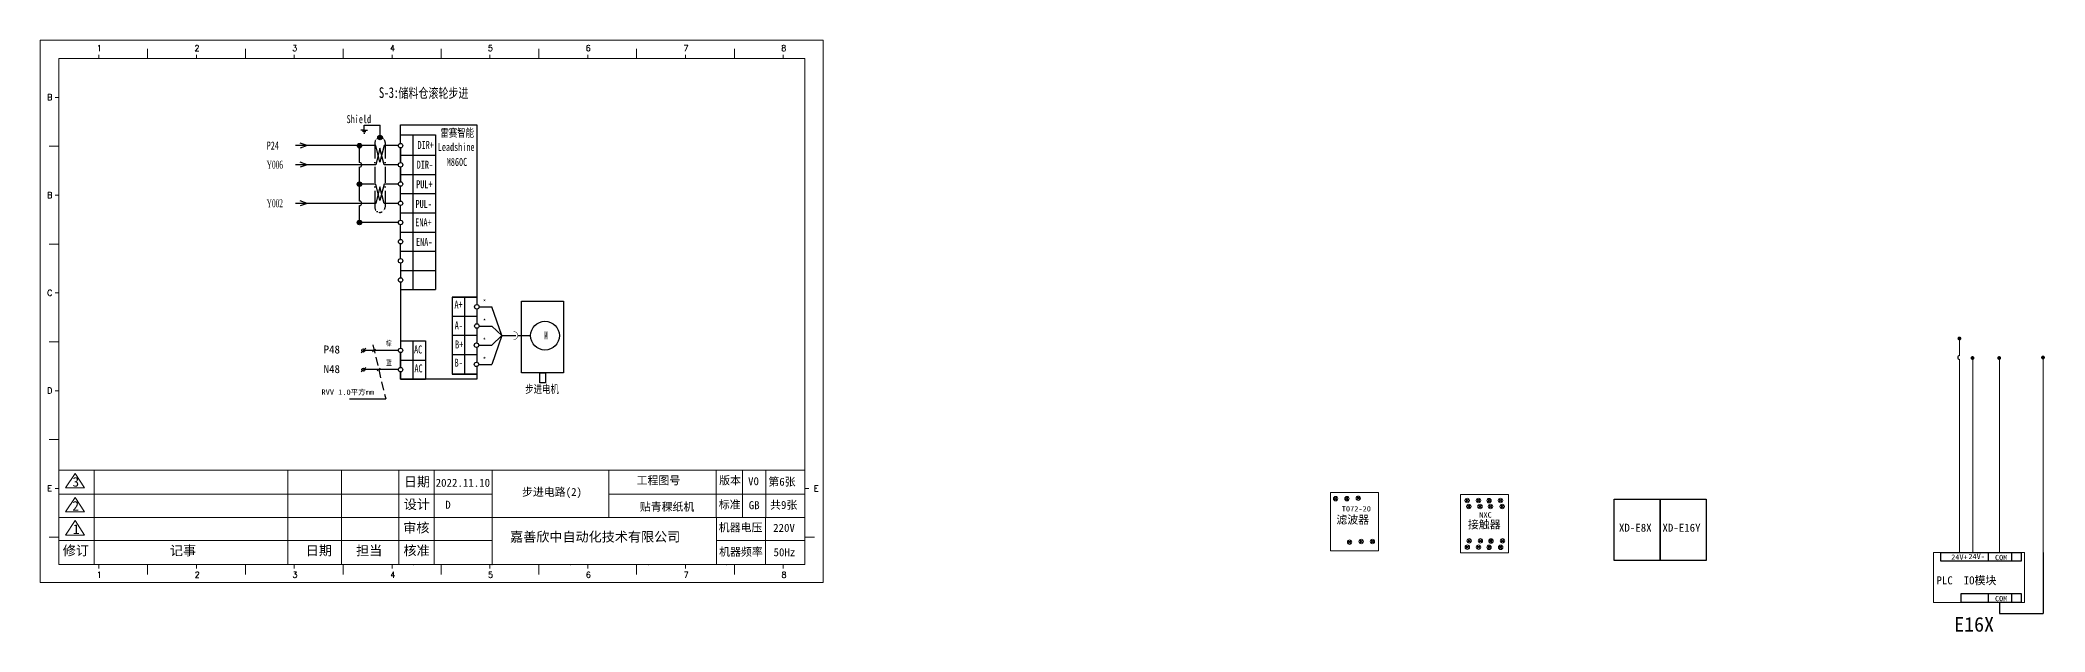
# Model space of a CAD drawing. Header units: millimetres. Extents: x 40430 to 48442, y -3636 to 4180.
# Drawn here: x 42748 to 44252, y -377 to 67 of the extents above; entities that cross this region are included whole.
import ezdxf
from ezdxf.enums import TextEntityAlignment as Align

# ---------------------------------------------------------------- set-up
doc = ezdxf.new("R2010")
doc.units = ezdxf.units.MM
for name, pattern in [('ACAD_ISO10W100', [18, 12, -3, 0, -3]), ('DASHDOTX2', [50.8, 25.4, -12.7, 0, -12.7]), ('HIDDEN', [9.525, 6.35, -3.175])]:
    doc.linetypes.add(name, pattern=pattern)
for name, color, linetype in [('ABDE_DENG', 4, 'Continuous'), ('ABDE_LIN', 1, 'Continuous'), ('WORD', 102, 'Continuous'), ('地线', 7, 'Continuous'), ('文本', 6, 'Continuous')]:
    doc.layers.add(name, color=color, linetype=linetype)
doc.styles.add('3.0Rockwell', font='ROCK.TTF', dxfattribs={"width": 0.75, "height": 3})
doc.styles.add('5.0宋体', font='', dxfattribs={"width": 0.75, "height": 5})
doc.styles.add('5.0罗马', font='times.ttf', dxfattribs={"width": 0.5, "height": 5})
doc.styles.add('SIMPLEX', font='SIMPLEX')
doc.styles.get("Standard").update_dxf_attribs({"font": ''})
doc.styles.add('SYS', font='romans.shx', dxfattribs={"width": 0.7})
doc.styles.get('5.0宋体').set_extended_font_data('SimSun')
doc.styles.get('Standard').set_extended_font_data('SimSun')

# ---------------------------------------------------------------- blocks, each defined once
blk = doc.blocks.new('S_110')
at = {"color": 3, "linetype": 'Continuous', "const_width": 0.3}
blk.add_lwpolyline([(-2.5, -2.5, -1), (2.5, -2.5, -1)], format="xyb", dxfattribs=at)
at = {"color": 3, "linetype": 'Continuous'}
blk.add_lwpolyline([(0, 0), (0, 2.7)], dxfattribs=at)
for points, const_width in [([(0, -3.6), (0, -1.1)], 0.9), ([(0, -5.2), (0, -2.5)], 0.3)]:
    blk.add_lwpolyline(points, dxfattribs=dict(at, const_width=const_width))
at = {"style": 'SYS', "width": 0.7, "flags": 1}
for tag in ['XYVALUE', 'VALUE']:
    blk.add_attdef(tag, text='', height=0.02, dxfattribs=at).set_placement((0.1, 5.7), align=Align.MIDDLE)
blk = doc.blocks.new('插头和插座')
at = {"layer": 'ABDE_DENG', "linetype": 'Continuous', "rotation": 90}
blk.add_blockref('S_110', (-5.233, 0), dxfattribs=at)

msp = doc.modelspace()

# ---------------------------------------------------------------- hatches: boundary and pattern name
h = msp.add_hatch(color=256)
edge = h.paths.add_edge_path()
edge.add_arc((42987.6, -11.8), 1.68, 0, 360)
h = msp.add_hatch(color=256)
edge = h.paths.add_edge_path()
edge.add_arc((43003, -5.7), 1.68, 0, 360)
h = msp.add_hatch(color=256)
edge = h.paths.add_edge_path()
edge.add_arc((42987.6, -40.7), 1.68, 0, 360)
h = msp.add_hatch(color=256)
edge = h.paths.add_edge_path()
edge.add_arc((42987.6, -69.4), 1.68, 0, 360)
at = {"lineweight": 9}
h = msp.add_hatch(color=0, dxfattribs=at)
edge = h.paths.add_edge_path()
edge.add_arc((44187.4, -156.4), 1.45, 0, 360)
h = msp.add_hatch(color=0, dxfattribs=at)
edge = h.paths.add_edge_path()
edge.add_arc((44197.2, -171.1), 1.45, 0, 360)
h = msp.add_hatch(color=0, dxfattribs=at)
edge = h.paths.add_edge_path()
edge.add_arc((44217.2, -171.1), 1.45, 0, 360)
h = msp.add_hatch(color=0, dxfattribs=at)
edge = h.paths.add_edge_path()
edge.add_arc((44250.1, -170.7), 1.45, 0, 360)

# ---------------------------------------------------------------- linework, layer by layer
at = {"color": 0, "lineweight": 9}
for p, q in [((42828.7, 53.5), (42828.7, 60.8)), ((42902.1, 53.5), (42902.1, 60.8)), ((42975.4, 53.5), (42975.4, 60.8)), ((43048.8, 53.5), (43048.8, 60.8)), ((43122.1, 53.5), (43122.1, 60.8)), ((43195.4, 53.5), (43195.4, 60.8)), ((43268.8, 53.5), (43268.8, 60.8)), ((43321.6, 53.5), (42762.2, 53.5)), ((42762.2, 53.5), (42762.2, -326.1)), ((42792.1, 53.5), (42792.1, 56.4)), ((42865.4, 53.5), (42865.4, 56.4)), ((42938.7, 53.5), (42938.7, 56.4)), ((43012.1, 53.5), (43012.1, 56.4)), ((43085.4, 53.5), (43085.4, 56.4)), ((43158.8, 53.5), (43158.8, 56.4)), ((43232.1, 53.5), (43232.1, 56.4)), ((43305.4, 53.5), (43305.4, 56.4)), ((43321.6, -326.1), (43321.6, 53.5)), ((42762.2, 24.4), (42759.3, 24.4)), ((42762.2, -12.3), (42754.9, -12.3)), ((42762.2, -48.9), (42759.3, -48.9)), ((42762.2, -85.6), (42754.9, -85.6)), ((42762.2, -122.3), (42759.3, -122.3)), ((42762.2, -158.9), (42754.9, -158.9)), ((44187.6, -169.2), (44187.6, -156.5)), ((44187.6, -256.5), (44187.6, -172.1)), ((44197.4, -256.5), (44197.4, -170.7)), ((44217.4, -256.5), (44217.4, -170.7)), ((44250.3, -281.2), (44250.3, -170.7)), ((42762.2, -195.6), (42759.3, -195.6)), ((42762.2, -232.3), (42754.9, -232.3)), ((43321.6, -237.3), (43321.6, -255.3)), ((42788.5, -255.3), (42788.5, -326.1)), ((42933.9, -255.3), (42933.9, -326.1)), ((42974, -255.3), (42974, -326.1)), ((43017, -255.3), (43321.6, -255.3)), ((43017, -255.3), (43017, -326.1)), ((43043.7, -255.3), (43043.7, -326.1)), ((43087, -255.3), (43087, -326.1)), ((43174.7, -255.2), (43174.7, -290.8)), ((43255.1, -255.2), (43255.3, -326.1)), ((43274.8, -255.4), (43274.7, -290.7)), ((43292.3, -255.2), (43292, -326.1)), ((42762.2, -268.9), (42759.3, -268.9)), ((42774.3, -257.7), (42767.2, -268.5)), ((42781.4, -268.5), (42767.2, -268.5)), ((42774.3, -257.7), (42781.4, -268.5)), ((43321.6, -268.9), (43324.5, -268.9)), ((44187.6, -316.9), (44187.6, -256.5)), ((44197.4, -316.9), (44197.4, -256.5)), ((44217.4, -280.4), (44217.4, -256.5)), ((43043.3, -273.3), (42762.2, -273.3)), ((42774.3, -275.7), (42767.2, -286.5)), ((42774.3, -275.7), (42781.4, -286.5)), ((43017, -273.3), (43087, -273.3)), ((43255.1, -273.3), (43174.7, -273.3)), ((43255.1, -273.3), (43321.6, -273.3)), ((44217.4, -280.4), (44217.4, -316.9)), ((44250.3, -281.2), (44250.3, -316.9)), ((43043.3, -290.7), (42762.2, -290.7)), ((42781.4, -286.5), (42767.2, -286.5)), ((42774.3, -293.1), (42767.2, -303.9)), ((42774.3, -293.1), (42781.4, -303.9)), ((43017, -290.7), (43087, -290.7)), ((43087, -290.7), (43321.6, -290.7)), ((42762.2, -305.6), (42754.9, -305.6)), ((43017, -308.1), (42762.2, -308.1)), ((42781.4, -303.9), (42767.2, -303.9)), ((43017, -308.1), (43087, -308.1)), ((43255.4, -308.1), (43321.6, -308.1)), ((43321.6, -305.6), (43328.9, -305.6)), ((42762.2, -326.1), (43321.6, -326.1)), ((42792.1, -326.1), (42792.1, -329.1)), ((42828.7, -326.1), (42828.7, -333.5)), ((42865.4, -326.1), (42865.4, -329.1)), ((42902.1, -326.1), (42902.1, -333.5)), ((42938.7, -326.1), (42938.7, -329.1)), ((42975.4, -326.1), (42975.4, -333.5)), ((43012.1, -326.1), (43012.1, -329.1)), ((43048.8, -326.1), (43048.8, -333.5)), ((43085.4, -326.1), (43085.4, -329.1)), ((43122.1, -326.1), (43122.1, -333.5)), ((43158.8, -326.1), (43158.8, -329.1)), ((43195.4, -326.1), (43195.4, -333.5)), ((43232.1, -326.1), (43232.1, -329.1)), ((43268.8, -326.1), (43268.8, -333.5)), ((43305.4, -326.1), (43305.4, -329.1))]:
    msp.add_line(p, q, dxfattribs=at)
at = {"linetype": 'DASHDOTX2', "ltscale": 0.2}
msp.add_line((42991.1, -0.1), (42991.1, 3.5), dxfattribs=at)
for p, q in [((42991.1, 3.5), (43003, 3.5)), ((43003, -5.7), (43003, 3.5)), ((42999.9, -11.8), (42939.6, -11.8)), ((42948.3, -11.8), (42943, -10)), ((42948.3, -11.8), (42943, -13.7)), ((42987.6, -24.5), (42987.6, -11.8)), ((43016.8, -11.8), (43006, -11.8)), ((43018.4, -13.4), (43018.4, -24.5)), ((42978.6, -26.2), (42939.6, -26.2)), ((42948.3, -26.2), (42943, -24.3)), ((42948.3, -26.2), (42943, -28)), ((42999.8, -26.2), (42978.6, -26.2)), ((42987.6, -53.4), (42987.6, -27.8)), ((43016.8, -26.2), (43006, -26.2)), ((43018.4, -27.8), (43018.4, -38.9)), ((42999.9, -40.7), (42987.6, -40.7)), ((43016.8, -40.7), (43006, -40.7)), ((42978.6, -55.1), (42939.6, -55.1)), ((42948.3, -55.1), (42943, -53.2)), ((42948.3, -55.1), (42943, -56.9)), ((42999.8, -55.1), (42978.6, -55.1)), ((42987.6, -69.4), (42987.6, -56.8)), ((43016.8, -55.1), (43006, -55.1)), ((43075.6, -120), (43075.6, -131)), ((43075.6, -134.4), (43075.6, -145.4)), ((43077.2, -132.7), (43086.8, -132.7)), ((43094.4, -154.3), (43086.8, -132.7)), ((43077.2, -147.1), (43086.8, -147.1)), ((43086.8, -147.1), (43094.4, -154.3)), ((43077.2, -161.5), (43086.8, -161.5)), ((43094.4, -154.3), (43086.8, -161.5)), ((43094.4, -154.3), (43086.8, -175.9)), ((43094.4, -154.3), (43104.3, -154.3)), ((43109.6, -154.3), (43115.9, -154.3)), ((43077.2, -175.9), (43086.8, -175.9))]:
    msp.add_line(p, q)
at = {"linetype": 'ACAD_ISO10W100'}
for p, q in [((42999.2, -9.5), (42999.1, -58)), ((43006.8, -9.5), (43006.8, -58))]:
    msp.add_line(p, q, dxfattribs=at)
at = {"color": 7, "ltscale": 0.1}
for p, q in [((43018.4, -3.7), (43027.7, -3.7)), ((43027.7, -3.7), (43044.6, -3.7)), ((43044.6, -3.7), (43044.6, -119.8)), ((43018.4, -19), (43044.6, -19)), ((43018.4, -33.4), (43044.6, -33.4)), ((43018.4, -47.8), (43044.6, -47.8)), ((43018.4, -62.2), (43044.6, -62.2)), ((43018.4, -76.6), (43044.6, -76.6)), ((43018.4, -91), (43044.6, -91)), ((43018.4, -99.8), (43018.4, -110.9)), ((43018.4, -105.4), (43044.6, -105.4)), ((43018.4, -114.2), (43018.4, -163.7)), ((43018.4, -119.8), (43044.6, -119.8)), ((43075.6, -125.5), (43057, -125.5)), ((43057, -125.5), (43057, -139.9)), ((43057, -125.5), (43066.3, -125.5)), ((43066.3, -125.5), (43066.3, -139.9)), ((43066.3, -125.5), (43075.6, -125.5)), ((43075.6, -139.9), (43057, -139.9)), ((43057, -139.9), (43057, -154.3)), ((43066.3, -139.9), (43066.3, -154.3)), ((42988.8, -167.1), (42992.3, -163.7)), ((43018.4, -158.2), (43037, -158.2)), ((43027.7, -158.2), (43027.7, -187)), ((43037, -158.2), (43037, -187)), ((43075.6, -154.3), (43057, -154.3)), ((43057, -154.3), (43057, -168.7)), ((43066.3, -154.3), (43066.3, -168.7)), ((42988.8, -181.5), (42992.3, -178.1)), ((43016.8, -165.4), (42991.7, -165.4)), ((43016.8, -179.8), (42991.7, -179.8)), ((43018.4, -167.1), (43018.4, -178.2)), ((43018.4, -172.6), (43037, -172.6)), ((43075.6, -168.7), (43057, -168.7)), ((43057, -168.7), (43057, -183.1)), ((43066.3, -168.7), (43066.3, -183.1)), ((43018.4, -181.5), (43018.4, -187)), ((43018.4, -187), (43037, -187)), ((43075.6, -183.1), (43057, -183.1)), ((43057, -183.1), (43066.3, -183.1)), ((43066.3, -183.1), (43075.6, -183.1))]:
    msp.add_line(p, q, dxfattribs=at)
at = {"lineweight": 25, "ltscale": 0.1}
msp.add_line((43016.8, -69.4), (42987.6, -69.4), dxfattribs=at)
at = {"color": 3}
for p, q in [((42999.6, -164.4), (42997.4, -166.4)), ((43003, -178.8), (43000.8, -180.8)), ((42980, -201.8), (43007.3, -201.8))]:
    msp.add_line(p, q, dxfattribs=at)
at = {"color": 3, "linetype": 'HIDDEN'}
msp.add_line((42997.5, -161.2), (43007.3, -201.8), dxfattribs=at)
at = {"linetype": 'ByBlock', "lineweight": 9}
for p, q in [((43718.3, -275.5), (43719.4, -276.6)), ((43719.4, -276.6), (43718.3, -277.6)), ((43718.6, -275.3), (43719.6, -276.3)), ((43719.6, -276.8), (43718.6, -277.9)), ((43720.7, -275.3), (43719.6, -276.3)), ((43719.6, -276.8), (43720.7, -277.9)), ((43720.9, -275.5), (43719.9, -276.6)), ((43719.9, -276.6), (43720.9, -277.6)), ((43726.8, -275.5), (43727.8, -276.6)), ((43727.8, -276.6), (43726.8, -277.6)), ((43727, -275.3), (43728.1, -276.3)), ((43728.1, -276.8), (43727, -277.9)), ((43729.1, -275.3), (43728.1, -276.3)), ((43728.1, -276.8), (43729.1, -277.9)), ((43729.4, -275.5), (43728.3, -276.6)), ((43728.3, -276.6), (43729.4, -277.6)), ((43735.3, -275.3), (43736.4, -276.3)), ((43736.4, -276.3), (43735.3, -277.4)), ((43735.6, -275), (43736.6, -276.1)), ((43736.6, -276.6), (43735.6, -277.6)), ((43737.7, -275), (43736.6, -276.1)), ((43736.6, -276.6), (43737.7, -277.6)), ((43737.9, -275.3), (43736.9, -276.3)), ((43736.9, -276.3), (43737.9, -277.4)), ((43817, -277), (43818.1, -278)), ((43818.1, -278), (43817, -279.1)), ((43817.3, -276.7), (43818.3, -277.8)), ((43818.3, -278.3), (43817.3, -279.3)), ((43818.2, -281.4), (43819.2, -282.5)), ((43819.2, -282.5), (43818.2, -283.5)), ((43819.4, -276.7), (43818.3, -277.8)), ((43818.3, -278.3), (43819.4, -279.3)), ((43818.4, -281.2), (43819.5, -282.2)), ((43819.5, -282.7), (43818.4, -283.8)), ((43819.6, -277), (43818.6, -278)), ((43818.6, -278), (43819.6, -279.1)), ((43820.5, -281.2), (43819.5, -282.2)), ((43819.5, -282.7), (43820.5, -283.8)), ((43820.8, -281.4), (43819.7, -282.5)), ((43819.7, -282.5), (43820.8, -283.5)), ((43825.5, -277), (43826.5, -278)), ((43826.5, -278), (43825.5, -279.1)), ((43825.7, -276.7), (43826.8, -277.8)), ((43826.8, -278.3), (43825.7, -279.3)), ((43826.6, -281.4), (43827.7, -282.5)), ((43827.7, -282.5), (43826.6, -283.5)), ((43827.8, -276.7), (43826.8, -277.8)), ((43826.8, -278.3), (43827.8, -279.3)), ((43826.8, -281.2), (43827.9, -282.2)), ((43827.9, -282.7), (43826.8, -283.8)), ((43828.1, -277), (43827, -278)), ((43827, -278), (43828.1, -279.1)), ((43829, -281.2), (43827.9, -282.2)), ((43827.9, -282.7), (43829, -283.8)), ((43829.2, -281.4), (43828.1, -282.5)), ((43828.1, -282.5), (43829.2, -283.5)), ((43833.4, -277), (43834.4, -278.1)), ((43834.4, -278.1), (43833.4, -279.1)), ((43833.6, -276.8), (43834.7, -277.8)), ((43834.7, -278.3), (43833.6, -279.4)), ((43834.5, -281.4), (43835.6, -282.5)), ((43835.6, -282.5), (43834.5, -283.6)), ((43835.7, -276.8), (43834.7, -277.8)), ((43834.7, -278.3), (43835.7, -279.4)), ((43834.7, -281.2), (43835.8, -282.3)), ((43835.8, -282.7), (43834.7, -283.8)), ((43836, -277), (43834.9, -278.1)), ((43834.9, -278.1), (43836, -279.1)), ((43836.9, -281.2), (43835.8, -282.3)), ((43835.8, -282.7), (43836.9, -283.8)), ((43837.1, -281.4), (43836, -282.5)), ((43836, -282.5), (43837.1, -283.6)), ((43842, -277), (43843.1, -278)), ((43843.1, -278), (43842, -279.1)), ((43842.3, -276.7), (43843.3, -277.8)), ((43843.3, -278.3), (43842.3, -279.3)), ((43843.2, -281.4), (43844.2, -282.5)), ((43844.2, -282.5), (43843.2, -283.5)), ((43844.4, -276.7), (43843.3, -277.8)), ((43843.3, -278.3), (43844.4, -279.3)), ((43843.4, -281.2), (43844.5, -282.2)), ((43844.5, -282.7), (43843.4, -283.8)), ((43844.6, -277), (43843.6, -278)), ((43843.6, -278), (43844.6, -279.1)), ((43845.5, -281.2), (43844.5, -282.2)), ((43844.5, -282.7), (43845.5, -283.8)), ((43845.8, -281.4), (43844.7, -282.5)), ((43844.7, -282.5), (43845.8, -283.5)), ((43728.8, -308.1), (43729.8, -309.2)), ((43729.8, -309.2), (43728.8, -310.3)), ((43729, -307.9), (43730.1, -309)), ((43730.1, -309.4), (43729, -310.5)), ((43731.1, -307.9), (43730.1, -309)), ((43730.1, -309.4), (43731.1, -310.5)), ((43731.4, -308.1), (43730.3, -309.2)), ((43730.3, -309.2), (43731.4, -310.3)), ((43737.5, -307.8), (43738.6, -308.8)), ((43738.6, -308.8), (43737.5, -309.9)), ((43737.8, -307.5), (43738.8, -308.6)), ((43738.8, -309.1), (43737.8, -310.1)), ((43739.9, -307.5), (43738.8, -308.6)), ((43738.8, -309.1), (43739.9, -310.1)), ((43740.1, -307.8), (43739.1, -308.8)), ((43739.1, -308.8), (43740.1, -309.9)), ((43746, -307.8), (43747, -308.8)), ((43747, -308.8), (43746, -309.9)), ((43746.2, -307.5), (43747.2, -308.6)), ((43747.2, -309.1), (43746.2, -310.1)), ((43748.3, -307.5), (43747.2, -308.6)), ((43747.2, -309.1), (43748.3, -310.1)), ((43748.5, -307.8), (43747.5, -308.8)), ((43747.5, -308.8), (43748.5, -309.9)), ((43817.1, -312), (43818.1, -313)), ((43818.1, -313), (43817.1, -314.1)), ((43817.3, -311.7), (43818.4, -312.8)), ((43818.4, -313.3), (43817.3, -314.3)), ((43819.4, -311.7), (43818.4, -312.8)), ((43818.4, -313.3), (43819.4, -314.3)), ((43818.5, -307.3), (43819.5, -308.3)), ((43819.5, -308.3), (43818.5, -309.4)), ((43819.7, -312), (43818.6, -313)), ((43818.6, -313), (43819.7, -314.1)), ((43818.7, -307), (43819.8, -308.1)), ((43819.8, -308.6), (43818.7, -309.6)), ((43820.8, -307), (43819.8, -308.1)), ((43819.8, -308.6), (43820.8, -309.6)), ((43821.1, -307.3), (43820, -308.3)), ((43820, -308.3), (43821.1, -309.4)), ((43825.5, -312), (43826.6, -313)), ((43826.6, -313), (43825.5, -314.1)), ((43825.7, -311.7), (43826.8, -312.8)), ((43826.8, -313.3), (43825.7, -314.3)), ((43827.9, -311.7), (43826.8, -312.8)), ((43826.8, -313.3), (43827.9, -314.3)), ((43826.9, -307.3), (43828, -308.3)), ((43828, -308.3), (43826.9, -309.4)), ((43828.1, -312), (43827, -313)), ((43827, -313), (43828.1, -314.1)), ((43827.1, -307), (43828.2, -308.1)), ((43828.2, -308.6), (43827.1, -309.6)), ((43829.3, -307), (43828.2, -308.1)), ((43828.2, -308.6), (43829.3, -309.6)), ((43829.5, -307.3), (43828.4, -308.3)), ((43828.4, -308.3), (43829.5, -309.4)), ((43833.4, -312), (43834.5, -313.1)), ((43834.5, -313.1), (43833.4, -314.1)), ((43833.6, -311.8), (43834.7, -312.8)), ((43834.7, -313.3), (43833.6, -314.4)), ((43835.8, -311.8), (43834.7, -312.8)), ((43834.7, -313.3), (43835.8, -314.4)), ((43834.8, -307.3), (43835.8, -308.4)), ((43835.8, -308.4), (43834.8, -309.4)), ((43836, -312), (43834.9, -313.1)), ((43834.9, -313.1), (43836, -314.1)), ((43835, -307.1), (43836.1, -308.1)), ((43836.1, -308.6), (43835, -309.7)), ((43837.1, -307.1), (43836.1, -308.1)), ((43836.1, -308.6), (43837.1, -309.7)), ((43837.4, -307.3), (43836.3, -308.4)), ((43836.3, -308.4), (43837.4, -309.4)), ((43842.1, -312), (43843.1, -313.1)), ((43843.1, -313.1), (43842.1, -314.1)), ((43842.3, -311.8), (43843.4, -312.8)), ((43843.4, -313.3), (43842.3, -314.4)), ((43844.4, -311.8), (43843.4, -312.8)), ((43843.4, -313.3), (43844.4, -314.4)), ((43843.5, -307.3), (43844.5, -308.3)), ((43844.5, -308.3), (43843.5, -309.4)), ((43844.7, -312), (43843.6, -313.1)), ((43843.6, -313.1), (43844.7, -314.1)), ((43843.7, -307), (43844.8, -308.1)), ((43844.8, -308.6), (43843.7, -309.6)), ((43845.8, -307), (43844.8, -308.1)), ((43844.8, -308.6), (43845.8, -309.6)), ((43846.1, -307.3), (43845, -308.3)), ((43845, -308.3), (43846.1, -309.4))]:
    msp.add_line(p, q, dxfattribs=at)
at = {"color": 0, "linetype": 'ByBlock', "lineweight": 9}
msp.add_line((43849.2, -294.5), (43849.2, -292.5), dxfattribs=at)
at = {"linetype": 'ByBlock', "lineweight": -2}
for p, q in [((44250.3, -316.9), (44250.3, -362.8)), ((44217.4, -354.4), (44217.4, -362.8)), ((44217.4, -362.8), (44250.3, -362.8))]:
    msp.add_line(p, q, dxfattribs=at)
at = {"color": 0, "lineweight": 9}
for points in [[(42748.1, -339.6), (43335.4, -339.6), (43335.4, 67.4), (42748.1, 67.4)], [(43017, -255.3), (42762.2, -255.3), (42762.2, -326.1), (43017, -326.1)], [(44168.1, -316.9), (44236.2, -316.9), (44236.2, -354.4), (44168.1, -354.4)]]:
    msp.add_lwpolyline(points, close=True, dxfattribs=at)
for points in [[(43018.4, -10.1), (43018.4, 3.8), (43075.6, 3.8), (43075.6, -16.3)], [(43006, -26.2), (43002.9, -13.8), (42999.8, -26.2)], [(43006, -11.8), (43002.9, -24.1), (42999.9, -11.8)], [(43018.4, -10.1), (43018.4, -3.7), (43027.7, -3.7), (43027.7, -119.8)], [(43018.4, -24.5), (43018.4, -13.4)], [(43018.4, -38.9), (43018.4, -27.8)], [(43075.6, -16.3), (43075.6, -131)], [(43006, -55.1), (43002.9, -42.7), (42999.8, -55.1)], [(43006, -40.7), (43002.9, -53), (42999.9, -40.7)], [(43018.4, -53.3), (43018.4, -42.2)], [(43018.4, -67.7), (43018.4, -56.6)], [(43018.4, -82.1), (43018.4, -71)], [(43018.4, -96.5), (43018.4, -85.4)], [(43075.6, -120), (43075.6, -131)], [(43075.6, -134.4), (43075.6, -145.4)], [(43075.6, -134.4), (43075.6, -145.4)], [(43075.6, -148.8), (43075.6, -159.8)], [(43075.6, -148.8), (43075.6, -159.8)], [(43075.6, -163.2), (43075.6, -174.2)], [(43075.6, -163.2), (43075.6, -171.9)], [(43018.4, -178.1), (43018.4, -167.1)], [(43018.4, -178.2), (43018.4, -174)], [(43075.6, -177.6), (43075.6, -187), (43018.4, -187), (43018.4, -181.5)], [(43075.6, -174), (43075.6, -174.2)]]:
    msp.add_lwpolyline(points)
at = {"ltscale": 0.05}
for points in [[(43018.4, -13.4), (43018.4, -24.5)], [(43018.4, -27.8), (43018.4, -38.9)], [(43075.6, -120), (43075.6, -131)], [(43075.6, -134.4), (43075.6, -145.4)]]:
    msp.add_lwpolyline(points, dxfattribs=at)
msp.add_lwpolyline([(43109.1, -128.4), (43140.7, -128.4), (43140.7, -182.1), (43109.1, -182.1)], close=True)
at = {"lineweight": 25, "ltscale": 0.1}
msp.add_lwpolyline([(43122.8, -182.1), (43127, -182.1), (43127, -189.7), (43122.8, -189.7)], close=True, dxfattribs=at)
at = {"color": 0, "linetype": 'ByBlock', "lineweight": 9}
for points in [[(43733.7, -315.7), (43715.7, -315.7), (43715.7, -272), (43733.7, -272)], [(43733.7, -272), (43733.7, -272), (43751.7, -272), (43751.7, -315.7), (43733.7, -315.7)], [(43831.2, -317.2), (43813.2, -317.2), (43813.2, -273.5), (43831.2, -273.5)], [(43831.2, -273.5), (43831.2, -273.5), (43849.2, -273.5), (43849.2, -317.2), (43831.2, -317.2)]]:
    msp.add_lwpolyline(points, dxfattribs=at)
at = {"lineweight": -2}
for points in [[(43928.6, -277), (43963, -277), (43963, -323), (43928.6, -323)], [(43963, -277), (43997.4, -277), (43997.4, -323), (43963, -323)]]:
    msp.add_lwpolyline(points, close=True, dxfattribs=at)
at = {"linetype": 'ByBlock', "lineweight": -2}
for points in [[(44173.6, -316.9), (44233.8, -316.9), (44233.8, -323.5), (44173.6, -323.5)], [(44209.3, -316.9), (44226.5, -316.9), (44226.5, -323.5), (44209.3, -323.5)], [(44188.8, -347.7), (44233.8, -347.7), (44233.8, -354.4), (44188.8, -354.4)], [(44209.3, -347.7), (44226.5, -347.7), (44226.5, -354.4), (44209.3, -354.4)]]:
    msp.add_lwpolyline(points, close=True, dxfattribs=at)
at = {"ltscale": 0.05}
for centre in [(42987.6, -11.8), (43003, -5.7), (43018.4, -11.8), (43018.4, -26.2), (42987.6, -40.7), (43018.4, -40.6), (43018.4, -55), (42987.6, -69.4), (43018.4, -69.4), (43018.4, -83.8), (43018.4, -98.2), (43018.4, -112.6), (43075.6, -132.7), (43075.6, -147.1), (43018.4, -165.4), (43075.3, -161.5), (43018.4, -179.8), (43075.3, -175.9)]:
    msp.add_circle(centre, 1.68, dxfattribs=at)
for centre, radius in [((43126.7, -154.3), 10.8), ((42990.5, -165.4), 1.2), ((42990.5, -179.8), 1.2)]:
    msp.add_circle(centre, radius)
at = {"linetype": 'ByBlock', "lineweight": 9}
for centre in [(43719.6, -276.6), (43728.1, -276.6), (43736.6, -276.3), (43818.3, -278), (43819.5, -282.5), (43826.8, -278), (43827.9, -282.5), (43834.7, -278.1), (43835.8, -282.5), (43843.3, -278), (43844.5, -282.5), (43730.1, -309.2), (43738.8, -308.8), (43747.2, -308.8), (43818.4, -313), (43819.8, -308.3), (43826.8, -313), (43828.2, -308.3), (43834.7, -313.1), (43836.1, -308.4), (43843.4, -313.1), (43844.8, -308.3)]:
    msp.add_circle(centre, 1.68, dxfattribs=at)
at = {"linetype": 'DASHDOTX2', "ltscale": 0.1}
for centre, start, end in [((43003, -9.5), 0, 180), ((43002.9, -58), 180, 0)]:
    msp.add_arc(centre, 3.84, start, end, dxfattribs=at)
at = {"ltscale": 0.05}
for centre in [(42987.6, -26.2), (42987.6, -55.1)]:
    msp.add_arc(centre, 1.68, 270.0001, 90.0001, dxfattribs=at)
at = {"linetype": 'ByBlock', "lineweight": -2}
msp.add_arc((44187.6, -170.7), 1.45, 90, 270, dxfattribs=at)
at = {"color": 0, "lineweight": 9}
for p in [(43028.3, -326.1), (43087, -326.1), (43145.6, -326.1), (43204.3, -326.1), (43262.9, -326.1)]:
    msp.add_point(p, dxfattribs=at)
at = {"layer": '地线', "linetype": 'DASHDOTX2'}
for p, q in [((42991.1, -0.1), (42988.6, -0.1)), ((42991.1, -1.2), (42989.9, -1.2)), ((42991.1, -2.3), (42990.5, -2.3)), ((42991.1, -0.1), (42993.6, -0.1)), ((42991.1, -1.2), (42992.3, -1.2)), ((42991.1, -2.3), (42991.7, -2.3))]:
    msp.add_line(p, q, dxfattribs=at)

# ---------------------------------------------------------------- block references
at = {"layer": 'ABDE_LIN', "linetype": 'Continuous', "xscale": 1.200000000004366, "yscale": 1.199999999999818, "zscale": 1.2, "rotation": 180}
msp.add_blockref('插头和插座', (43100, -154.3), dxfattribs=at)

# ---------------------------------------------------------------- texts
at = {"color": 0, "lineweight": 9, "style": 'SIMPLEX'}
for s, height, p in [('1', 4.4, (42790.5, 59.2)), ('2', 4.4, (42863.9, 59.2)), ('3', 4.4, (42937.2, 59.2)), ('4', 4.4, (43010.5, 59.2)), ('5', 4.4, (43083.9, 59.2)), ('6', 4.4, (43157.2, 59.2)), ('7', 4.4, (43230.5, 59.2)), ('8', 4.4, (43303.9, 59.2)), ('B', 4.46, (42753.3, 22.3)), ('B', 4.46, (42753.3, -51.1)), ('C', 4.46, (42753.3, -124.4)), ('D', 4.46, (42753.3, -197.8)), ('E', 4.46, (42753.3, -271.1)), ('E', 4.46, (43328.3, -271.2)), ('1', 4.4, (42790.6, -335.9)), ('2', 4.4, (42864, -335.9)), ('3', 4.4, (42937.3, -335.9)), ('4', 4.4, (43010.7, -335.9)), ('5', 4.4, (43084, -335.9)), ('6', 4.4, (43157.3, -335.9)), ('7', 4.4, (43230.7, -335.9)), ('8', 4.4, (43304, -335.9))]:
    msp.add_text(s, height=height, dxfattribs=at).set_placement(p)
at = {"color": 4, "lineweight": 30, "insert": (43002.1, 23.2), "char_height": 8, "width": 135.404, "attachment_point": 7, "style": '5.0宋体'}
msp.add_mtext('\\pt6.667;{\\T0.9;\\C256;S-3:\\H0.9167x;\\T1;储料仓滚轮步进}', dxfattribs=at)
at = {"char_height": 6, "attachment_point": 1}
for s, insert, width, style in [('{\\fSimSun|b0|i0|c0|p2;\\C6;M}', (43126.2, -151.2), 248.141, '5.0罗马'), ('{\\C6;步进电机}', (43111.9, -191.4), 52.715, '5.0宋体')]:
    msp.add_mtext(s, dxfattribs=dict(at, insert=insert, width=width, style=style))
at = {"color": 1, "ltscale": 0.1, "insert": (42959.1, -194.7), "char_height": 4, "width": 55.126, "attachment_point": 1}
msp.add_mtext('{\\fSimSun|b0|i0|c134|p2;RVV 1.0平方mm}', dxfattribs=at)
at = {"color": 0, "lineweight": 9, "attachment_point": 1}
for s, insert, char_height, width in [('3', (42772.4, -260.4), 7.2, 80.4), ('日期', (43020.9, -260.3), 7.2, 80.4), ('{\\fSimSun|b0|i0|c134|p2;工程图号}', (43195.4, -259.9), 6, 93.947), ('{\\fSimSun|b0|i0|c134|p2;版本}', (43257.3, -259.9), 6, 93.947), ('{\\fSimSun|b0|i0|c134|p2;V0}', (43279, -260.5), 6, 93.947), ('{\\fSimSun|b0|i0|c134|p2;第6张}', (43294.2, -260.9), 6, 93.947), ('2', (42772.3, -278.4), 7.2, 80.4), ('{\\fFangSong_GB2312|b0|i0|c134|p0;设计}', (43020.8, -277.2), 7.2, 80.4), ('{\\C256;贴青稞纸机}', (43197.8, -279.7), 6, 93.947), ('{\\f宋体|b0|i0|c134|p2;标准}', (43257, -278), 6, 93.947), ('{\\f宋体|b0|i0|c134|p2;GB}', (43279.5, -278.5), 6, 93.947), ('{\\fSimSun|b0|i0|c134|p2;共9张}', (43295.5, -278.3), 6, 93.947), ('1', (42772.7, -295.8), 7.2, 80.4), ('{\\fFangSong_GB2312|b0|i0|c134|p0;审核}', (43020.4, -294.8), 7.2, 80.4), ('{\\f宋体|b0|i0|c134|p2;机器电压}', (43257, -295.2), 6, 93.947), ('{\\fSimSun|b0|i0|c134|p2; 220V}', (43293.7, -295.5), 6, 93.947), ('修订', (42765.1, -311.9), 7.2, 80.4), ('记事', (42845.4, -311.9), 7.2, 80.4), ('日期', (42947.3, -311.9), 7.2, 80.4), ('担当', (42985, -311.9), 7.2, 80.4), ('{\\fFangSong_GB2312|b0|i0|c134|p0;核准}', (43020.6, -311.9), 7.2, 80.4), ('{\\f宋体|b0|i0|c134|p2;机器频率}', (43257.3, -313.5), 6, 93.947), ('{\\f宋体|b0|i0|c134|p2; 50Hz}', (43294, -313.8), 6, 93.947), ('24V+', (44181.3, -318.5), 3.92, 15.355), ('24V-', (44194.2, -318), 3.92, 15.355), ('COM', (44214.1, -318.8), 3.92, 15.355), ('PLC  IO模块', (44170.2, -334.9), 6, 61.422), ('COM', (44214.1, -349.6), 3.92, 15.355), ('E16X', (44183.5, -365.4), 10.98, 42.995)]:
    msp.add_mtext(s, dxfattribs=dict(at, insert=insert, char_height=char_height, width=width))
at = {"lineweight": 9, "attachment_point": 1}
for s, insert, char_height, width in [('2022.11.10', (43044.7, -261.7), 6, 93.947), ('{\\fSimSun|b0|i0|c134|p2;D}', (43051.9, -278.2), 6, 93.947), ('{\\fSimSun|b1|i0|c134|p34;嘉善欣中自动化技术有限公司}', (43100.5, -301.6), 7.2, 179.078), ('滤波器', (43720.2, -289.4), 6, 27.312), ('接触器', (43818.8, -293), 6, 25.562), ('XD-E8X', (43932.1, -295.4), 6, 27.312), ('XD-E16Y', (43964.7, -295.4), 6, 27.312)]:
    msp.add_mtext(s, dxfattribs=dict(at, insert=insert, char_height=char_height, width=width))
at = {"color": 0, "lineweight": 9}
for s, width, insert, char_height, attachment_point in [('\\pi11.43;    步进电路(2)', 75.012, (43081.7, -268.6), 6, 1), ('T072-20', 5.094, (43746.1, -282.2), 4, 3), ('NXC', 5.094, (43836.7, -286.8), 4, 3)]:
    msp.add_mtext_dynamic_manual_height_columns(s, width=width, gutter_width=12.5, heights=[0], dxfattribs=dict(at, insert=insert, char_height=char_height, attachment_point=attachment_point))
at = {"layer": 'WORD', "char_height": 4, "attachment_point": 1, "style": '3.0Rockwell'}
for s, insert, width in [('{\\fSimSun|b0|i0|c134|p2;*}', (43080.1, -127.2), 7.82), ('{\\fSimSun|b0|i0|c134|p2;*}', (43080.1, -141.6), 5.728), ('{\\fSimSun|b0|i0|c134|p2;棕}', (43007.4, -158), 165.427), ('{\\fSimSun|b0|i0|c134|p2;*}', (43080.1, -156), 6.525), ('{\\fSimSun|b0|i0|c134|p2;蓝}', (43007.6, -172.7), 165.427), ('{\\fSimSun|b0|i0|c134|p2;*}', (43080.1, -170.4), 7.424)]:
    msp.add_mtext(s, dxfattribs=dict(at, insert=insert, width=width))
at = {"layer": '文本', "color": 0, "char_height": 6, "attachment_point": 1}
for s, insert, width, style in [('Shield', (42977.9, 11.1), 50.767, '5.0宋体'), ('雷赛智能', (43048.3, 0.8), 50.767, '5.0宋体'), ('P24', (42918, -8.7), 50.767, '5.0宋体'), ('DIR+', (43031.1, -8.3), 50.767, '5.0宋体'), ('Leadshine', (43046.3, -9.8), 50.767, '5.0宋体'), ('Y006', (42918, -23.1), 50.767, '5.0罗马'), ('DIR-', (43030.5, -23.1), 50.767, '5.0宋体'), ('  M860C', (43046.9, -21), 50.767, '5.0宋体'), ('PUL+', (43030.1, -37.7), 50.767, '5.0宋体'), ('Y002', (42918, -52), 50.767, '5.0罗马'), ('PUL-', (43029.6, -52.5), 50.767, '5.0宋体'), ('ENA+', (43029.4, -66.3), 14.631, '5.0宋体'), ('ENA-', (43030, -81), 16.808, '5.0宋体'), ('A+', (43058.8, -128), 50.767, '5.0宋体'), ('A-', (43059, -143.6), 50.767, '5.0宋体'), ('{\\W1;\\C256;P48}', (42960.7, -161.7), 50.767, '5.0宋体'), ('AC', (43028.5, -161.7), 50.767, '5.0宋体'), ('B+', (43059.3, -157.9), 50.767, '5.0宋体'), ('{\\W1;\\C256;N48}', (42960.7, -176.4), 50.767, '5.0宋体'), ('AC', (43028.8, -175.9), 50.767, '5.0宋体'), ('B-', (43058.9, -171.6), 50.767, '5.0宋体')]:
    msp.add_mtext(s, dxfattribs=dict(at, insert=insert, width=width, style=style))

doc.saveas('drawing.dxf')
